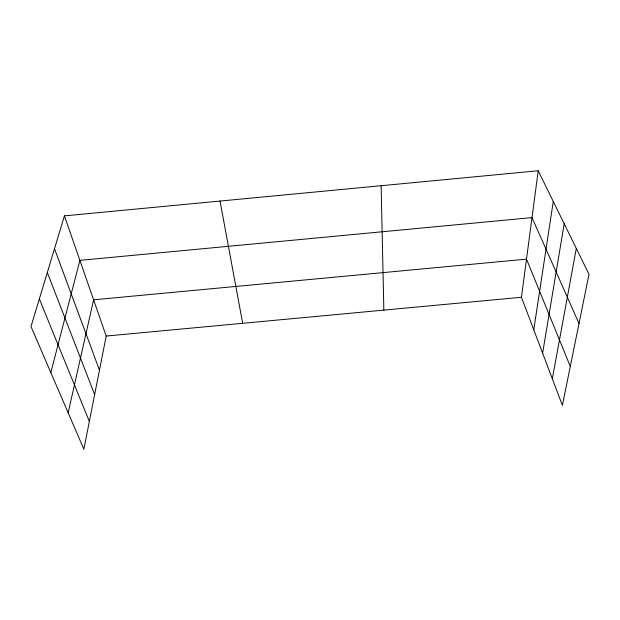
<?xml version="1.0" encoding="UTF-8"?>
<svg xmlns="http://www.w3.org/2000/svg" width="620" height="620" viewBox="0 0 620 620"><rect width="100%" height="100%" fill="white"/><g stroke="black" fill="none" stroke-linecap="round" stroke-linejoin="round"><path stroke-width="0.93" d="M538.222 170.756L589 274.311L562.394 405.333L521.443 297.267L538.222 170.756L64.418 215.876L31 326.57L83.863 449.244L106.191 336.048L64.418 215.876M533.774 329.801L553.28 201.461M542.616 353.137L564.2 223.727M552.319 378.758L576.306 248.426M68.161 412.804L93.597 299.809L526.504 259.137L570.292 366.451M50.832 372.597L79.879 260.361L532.014 217.604L579.01 323.508M106.191 336.048L521.443 297.267M39.347 298.925L89.35 421.43M47.314 272.529L94.643 394.599M54.498 248.728L99.464 370.156M220.046 201.058L242.668 323.307M381.137 185.713L383.85 310.116"/></g></svg>
